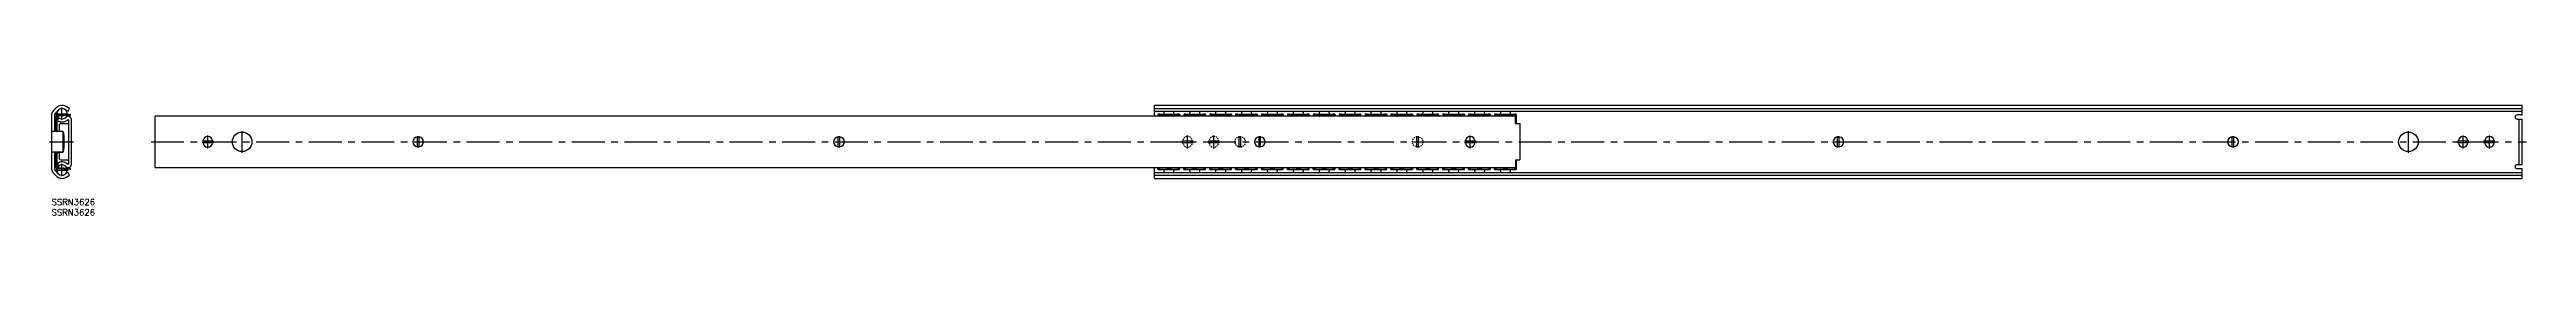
# Model space of a CAD drawing. Extents: x -1 to 1195, y -8 to 45.
import ezdxf

# ---------------------------------------------------------------- set-up
doc = ezdxf.new("R2010")
doc.units = 0
doc.header["$LTSCALE"] = 0.5
doc.linetypes.add('CENTER', pattern=[50.8, 31.75, -6.35, 6.35, -6.35])
doc.linetypes.add('DASHED', pattern=[2, 1, -1])
for name, color, linetype in [('MSM_CENTER', 1, 'CENTER'), ('MSM_CONTINUOUS', 7, 'CONTINUOUS'), ('MSM_DASHED', 4, 'DASHED'), ('MSM_PART_NUMBER', 7, 'CONTINUOUS')]:
    doc.layers.add(name, color=color, linetype=linetype)
doc.styles.get("Standard").update_dxf_attribs({"font": 'txt.shx', "height": 3, "bigfont": 'bigfont.shx'})

# ---------------------------------------------------------------- blocks, each defined once
blk = doc.blocks.new('*U32')
at = {"layer": 'MSM_PART_NUMBER'}
blk.add_text('SSRN3626', height=3, dxfattribs=at).set_placement((0, -3))
blk = doc.blocks.new('*U33')
at = {"layer": 'MSM_PART_NUMBER'}
blk.add_text('SSRN3626', height=3, dxfattribs=at).set_placement((0, -8))

msp = doc.modelspace()

# ---------------------------------------------------------------- linework, layer by layer
at = {"layer": 'MSM_CENTER'}
for p, q in [((2, 41.3), (8, 41.3)), ((5, 38.3), (5, 44.3)), ((-1, 27.7), (10.6, 27.7)), ((48, 27.7), (1195, 27.7)), ((72.7, 28.1), (78.2, 28.1)), ((72.7, 27.3), (78.2, 27.3)), ((75.4, 24.5), (75.4, 30.8)), ((92, 22.4), (92, 32.9)), ((176.6, 24.9), (176.6, 30.4)), ((177.4, 24.9), (177.4, 30.4)), ((379.8, 24.9), (379.8, 30.4)), ((380.6, 24.9), (380.6, 30.4)), ((545.8, 28.1), (551.2, 28.1)), ((545.8, 27.3), (551.2, 27.3)), ((548.5, 24.5), (548.5, 30.8)), ((558.5, 28.1), (564, 28.1)), ((558.5, 27.3), (564, 27.3)), ((561.2, 24.5), (561.2, 30.8)), ((573.5, 24.9), (573.5, 30.4)), ((574.3, 24.9), (574.3, 30.4)), ((583, 24.9), (583, 30.4)), ((583.8, 24.9), (583.8, 30.4)), ((659.2, 24.9), (659.2, 30.4)), ((660, 24.9), (660, 30.4)), ((682.2, 28.1), (687.8, 28.1)), ((682.2, 27.3), (687.8, 27.3)), ((685, 24.5), (685, 30.8)), ((862.4, 24.9), (862.4, 30.4)), ((863.2, 24.9), (863.2, 30.4)), ((1052.9, 24.9), (1052.9, 30.4)), ((1053.7, 24.9), (1053.7, 30.4)), ((1138, 22.4), (1138, 32.9)), ((1161.7, 28.1), (1167.2, 28.1)), ((1161.7, 27.3), (1167.2, 27.3)), ((1164.4, 24.5), (1164.4, 30.8)), ((1174.3, 28.1), (1179.8, 28.1)), ((1174.3, 27.3), (1179.8, 27.3)), ((1177.1, 24.5), (1177.1, 30.8)), ((2, 14), (8, 14)), ((5, 11), (5, 17))]:
    msp.add_line(p, q, dxfattribs=at)
at = {"layer": 'MSM_CONTINUOUS'}
for p, q in [((0, 40.9), (0, 14.4)), ((2.2, 44.1), (0.7, 42.7)), ((1.5, 32.7), (1.5, 40.9)), ((2, 38.7), (1.5, 38.7)), ((1.8, 41.6), (3.2, 43.1)), ((2, 39.9), (2, 33.3)), ((2.6, 39.9), (2.6, 33.3)), ((3.5, 39.3), (2.6, 38.1)), ((2.6, 38.7), (3, 38.7)), ((2.8, 40.7), (9, 41.1)), ((9, 40.5), (2.8, 40.1)), ((4.5, 36.5), (8.1, 36.5)), ((6.2, 43.5), (8, 42.5)), ((8.7, 43.8), (7, 44.8)), ((8, 42.5), (8.7, 43.8)), ((8.1, 38.5), (8.1, 16.8)), ((9, 41.1), (9, 40.5)), ((9.6, 16.8), (9.6, 38.5)), ((706.9, 40.1), (50, 40.1)), ((50, 15.2), (50, 40.1)), ((1193, 45.3), (532.6, 45.3)), ((532.6, 40.1), (532.6, 45.3)), ((532.6, 43.8), (1193, 43.8)), ((532.6, 42.5), (1193, 42.5)), ((534.2, 41), (534.2, 40.1)), ((535.2, 41.1), (543.7, 41.1)), ((535.2, 40.5), (543.7, 40.5)), ((544.7, 41), (544.7, 40.1)), ((546.7, 41), (546.7, 40.1)), ((547.7, 41.1), (556.2, 41.1)), ((547.7, 40.5), (556.2, 40.5)), ((557.2, 41), (557.2, 40.1)), ((559.2, 41), (559.2, 40.1)), ((560.2, 41.1), (568.7, 41.1)), ((560.2, 40.5), (568.7, 40.5)), ((569.7, 41), (569.7, 40.1)), ((571.7, 41), (571.7, 40.1)), ((572.7, 41.1), (581.2, 41.1)), ((572.7, 40.5), (581.2, 40.5)), ((582.2, 41), (582.2, 40.1)), ((584.2, 41), (584.2, 40.1)), ((585.2, 41.1), (593.7, 41.1)), ((585.2, 40.5), (593.7, 40.5)), ((594.7, 41), (594.7, 40.1)), ((596.7, 41), (596.7, 40.1)), ((597.7, 41.1), (606.2, 41.1)), ((597.7, 40.5), (606.2, 40.5)), ((607.2, 41), (607.2, 40.1)), ((609.2, 41), (609.2, 40.1)), ((610.2, 41.1), (618.7, 41.1)), ((610.2, 40.5), (618.7, 40.5)), ((619.7, 41), (619.7, 40.1)), ((621.7, 41), (621.7, 40.1)), ((622.7, 41.1), (631.2, 41.1)), ((622.7, 40.5), (631.2, 40.5)), ((632.2, 41), (632.2, 40.1)), ((634.2, 41), (634.2, 40.1)), ((635.2, 41.1), (643.7, 41.1)), ((635.2, 40.5), (643.7, 40.5)), ((644.7, 41), (644.7, 40.1)), ((646.7, 41), (646.7, 40.1)), ((647.7, 41.1), (656.2, 41.1)), ((647.7, 40.5), (656.2, 40.5)), ((657.2, 41), (657.2, 40.1)), ((659.2, 41), (659.2, 40.1)), ((660.2, 41.1), (668.7, 41.1)), ((660.2, 40.5), (668.7, 40.5)), ((669.7, 41), (669.7, 40.1)), ((671.7, 41), (671.7, 40.1)), ((672.7, 41.1), (681.2, 41.1)), ((672.7, 40.5), (681.2, 40.5)), ((682.2, 41), (682.2, 40.1)), ((684.2, 41), (684.2, 40.1)), ((685.2, 41.1), (693.7, 41.1)), ((685.2, 40.5), (693.7, 40.5)), ((694.7, 41), (694.7, 40.1)), ((696.7, 41), (696.7, 40.1)), ((697.7, 41.1), (706.2, 41.1)), ((697.7, 40.5), (706.2, 40.5)), ((706.9, 36.5), (706.9, 40.1)), ((706.9, 36.5), (708.9, 36.5)), ((707.2, 41), (707.2, 36.5)), ((708.9, 36.5), (708.9, 18.9)), ((1192.5, 40.7), (1190.5, 40.7)), ((1190.5, 38.7), (1193, 38.7)), ((1191.5, 16.7), (1191.5, 38.7)), ((1193, 41.2), (1193, 45.3)), ((1193, 16.7), (1193, 38.7)), ((5.5, 32.7), (0, 32.7)), ((2.8, 33.1), (5.1, 32.8)), ((3.6, 35.8), (3.6, 33)), ((5.5, 32.7), (5.5, 22.7)), ((5.8, 32), (5.8, 23.3)), ((6, 24.6), (6, 30.7)), ((73.2, 28.1), (73.2, 27.3)), ((77.7, 27.3), (77.7, 28.1)), ((177.4, 29.9), (176.6, 29.9)), ((176.6, 25.4), (177.4, 25.4)), ((380.6, 29.9), (379.8, 29.9)), ((379.8, 25.4), (380.6, 25.4)), ((583.8, 29.9), (583, 29.9)), ((583, 25.4), (583.8, 25.4)), ((682.8, 28.1), (682.8, 27.3)), ((687.2, 27.3), (687.2, 28.1)), ((863.2, 29.9), (862.4, 29.9)), ((862.4, 25.4), (863.2, 25.4)), ((1053.7, 29.9), (1052.9, 29.9)), ((1052.9, 25.4), (1053.7, 25.4)), ((1162.2, 28.1), (1162.2, 27.3)), ((1166.7, 27.3), (1166.7, 28.1)), ((1174.8, 28.1), (1174.8, 27.3)), ((1179.3, 27.3), (1179.3, 28.1)), ((5.5, 22.7), (0, 22.7)), ((0.7, 12.6), (2.2, 11.2)), ((1.5, 14.4), (1.5, 22.7)), ((2, 16.7), (1.5, 16.7)), ((3.2, 12.2), (1.8, 13.7)), ((2, 22), (2, 15.4)), ((2.6, 22), (2.6, 15.4)), ((2.6, 17.2), (3.5, 16)), ((2.6, 16.7), (3, 16.7)), ((5.1, 22.5), (2.8, 22.2)), ((2.8, 15.2), (9, 14.9)), ((9, 14.3), (2.8, 14.6)), ((3.6, 22.3), (3.6, 19.5)), ((4.5, 18.9), (8.1, 18.9)), ((8, 12.8), (6.2, 11.8)), ((8.7, 11.5), (8, 12.8)), ((9, 14.9), (9, 14.3)), ((50, 15.2), (706.9, 15.2)), ((532.6, 10), (532.6, 15.2)), ((532.6, 12.8), (1193, 12.8)), ((534.2, 14.3), (534.2, 15.2)), ((543.7, 14.9), (535.2, 14.9)), ((535.2, 14.3), (543.7, 14.3)), ((544.7, 14.3), (544.7, 15.2)), ((546.7, 14.3), (546.7, 15.2)), ((556.2, 14.9), (547.7, 14.9)), ((547.7, 14.3), (556.2, 14.3)), ((557.2, 14.3), (557.2, 15.2)), ((559.2, 14.3), (559.2, 15.2)), ((568.7, 14.9), (560.2, 14.9)), ((560.2, 14.3), (568.7, 14.3)), ((569.7, 14.3), (569.7, 15.2)), ((571.7, 14.3), (571.7, 15.2)), ((581.2, 14.9), (572.7, 14.9)), ((572.7, 14.3), (581.2, 14.3)), ((582.2, 14.3), (582.2, 15.2)), ((584.2, 14.3), (584.2, 15.2)), ((593.7, 14.9), (585.2, 14.9)), ((585.2, 14.3), (593.7, 14.3)), ((594.7, 14.3), (594.7, 15.2)), ((596.7, 14.3), (596.7, 15.2)), ((606.2, 14.9), (597.7, 14.9)), ((597.7, 14.3), (606.2, 14.3)), ((607.2, 14.3), (607.2, 15.2)), ((609.2, 14.3), (609.2, 15.2)), ((618.7, 14.9), (610.2, 14.9)), ((610.2, 14.3), (618.7, 14.3)), ((619.7, 14.3), (619.7, 15.2)), ((621.7, 14.3), (621.7, 15.2)), ((631.2, 14.9), (622.7, 14.9)), ((622.7, 14.3), (631.2, 14.3)), ((632.2, 14.3), (632.2, 15.2)), ((634.2, 14.3), (634.2, 15.2)), ((643.7, 14.9), (635.2, 14.9)), ((635.2, 14.3), (643.7, 14.3)), ((644.7, 14.3), (644.7, 15.2)), ((646.7, 14.3), (646.7, 15.2)), ((656.2, 14.9), (647.7, 14.9)), ((647.7, 14.3), (656.2, 14.3)), ((657.2, 14.3), (657.2, 15.2)), ((659.2, 14.3), (659.2, 15.2)), ((668.7, 14.9), (660.2, 14.9)), ((660.2, 14.3), (668.7, 14.3)), ((669.7, 14.3), (669.7, 15.2)), ((671.7, 14.3), (671.7, 15.2)), ((681.2, 14.9), (672.7, 14.9)), ((672.7, 14.3), (681.2, 14.3)), ((682.2, 14.3), (682.2, 15.2)), ((684.2, 14.3), (684.2, 15.2)), ((693.7, 14.9), (685.2, 14.9)), ((685.2, 14.3), (693.7, 14.3)), ((694.7, 14.3), (694.7, 15.2)), ((696.7, 14.3), (696.7, 15.2)), ((706.2, 14.9), (697.7, 14.9)), ((697.7, 14.3), (706.2, 14.3)), ((706.9, 18.9), (708.9, 18.9)), ((706.9, 18.9), (706.9, 15.2)), ((707.2, 18.9), (707.2, 14.3)), ((1190.5, 16.7), (1193, 16.7)), ((1190.5, 14.7), (1192.5, 14.7)), ((1193, 10), (1193, 14.2)), ((7, 10.5), (8.7, 11.5)), ((532.6, 11.5), (1193, 11.5)), ((532.6, 10), (1193, 10))]:
    msp.add_line(p, q, dxfattribs=at)
for centre in [(92, 27.7), (1138, 27.7)]:
    msp.add_circle(centre, 4.75, dxfattribs=at)
for centre, radius, start, end in [((2.5, 40.9), 2.5, 134.9682, 180), ((2.5, 40.9), 1, 134.9682, 180), ((2.8, 39.9), 0.8, 92.9849, 180), ((5, 41.3), 4, 60.5802, 134.9682), ((5, 41.3), 2.5, 352.4298, 194.0448), ((2.8, 39.9), 0.2, 92.9849, 180), ((5, 41.3), 4, 233.3181, 317.2912), ((5, 41.3), 2.5, 208.0204, 315.89), ((5, 41.3), 2.5, 60.5802, 134.9682), ((4.5, 35.5), 1, 90, 161.8051), ((8, 38.5), 1.57, 0, 139.0052), ((5, 41.3), 2.5, 318.2932, 337.9494), ((8, 38.5), 0.07, 0, 125.609), ((535.1, 32.4), 8.66, 89.2441, 95.7665), ((534.2, 41), 0.0277, 102.1538, 139.4357), ((535.1, 31.8), 8.66, 89.2441, 95.7665), ((534.2, 40.4), 0.0277, 102.1538, 139.4357), ((539.5, 41.3), 2.5, 151.35, 185.7392), ((539.5, 19.1), 21.3, 83.8916, 96.1084), ((539.5, 41.3), 2.5, 205.0719, 208.6854), ((539.5, 41.3), 2.5, 354.2608, 28.65), ((539.5, 41.3), 2.5, 331.3146, 334.9281), ((543.8, 32.4), 8.66, 84.2335, 90.7559), ((543.8, 31.8), 8.66, 84.2335, 90.7559), ((544.7, 41), 0.0277, 40.5643, 77.8462), ((544.7, 40.4), 0.0277, 40.5643, 77.8462), ((547.6, 32.4), 8.66, 89.2441, 95.7665), ((546.7, 41), 0.0277, 102.1538, 139.4357), ((547.6, 31.8), 8.66, 89.2441, 95.7665), ((546.7, 40.4), 0.0277, 102.1538, 139.4357), ((552, 41.3), 2.5, 151.35, 185.7392), ((552, 19.1), 21.3, 83.8916, 96.1084), ((552, 41.3), 2.5, 205.0719, 208.6854), ((552, 41.3), 2.5, 354.2608, 28.65), ((552, 41.3), 2.5, 331.3146, 334.9281), ((556.3, 32.4), 8.66, 84.2335, 90.7559), ((556.3, 31.8), 8.66, 84.2335, 90.7559), ((557.2, 41), 0.0277, 40.5643, 77.8462), ((557.2, 40.4), 0.0277, 40.5643, 77.8462), ((560.1, 32.4), 8.66, 89.2441, 95.7665), ((559.2, 41), 0.0277, 102.1538, 139.4357), ((560.1, 31.8), 8.66, 89.2441, 95.7665), ((559.2, 40.4), 0.0277, 102.1538, 139.4357), ((564.5, 41.3), 2.5, 151.35, 185.7392), ((564.5, 19.1), 21.3, 83.8916, 96.1084), ((564.5, 41.3), 2.5, 205.0719, 208.6854), ((564.5, 41.3), 2.5, 354.2608, 28.65), ((564.5, 41.3), 2.5, 331.3146, 334.9281), ((568.8, 32.4), 8.66, 84.2335, 90.7559), ((568.8, 31.8), 8.66, 84.2335, 90.7559), ((569.7, 41), 0.0277, 40.5643, 77.8462), ((569.7, 40.4), 0.0277, 40.5643, 77.8462), ((572.6, 32.4), 8.66, 89.2441, 95.7665), ((571.7, 41), 0.0277, 102.1538, 139.4357), ((572.6, 31.8), 8.66, 89.2441, 95.7665), ((571.7, 40.4), 0.0277, 102.1538, 139.4357), ((577, 41.3), 2.5, 151.35, 185.7392), ((577, 19.1), 21.3, 83.8916, 96.1084), ((577, 41.3), 2.5, 205.0719, 208.6854), ((577, 41.3), 2.5, 354.2608, 28.65), ((577, 41.3), 2.5, 331.3146, 334.9281), ((581.3, 32.4), 8.66, 84.2335, 90.7559), ((581.3, 31.8), 8.66, 84.2335, 90.7559), ((582.2, 41), 0.0277, 40.5643, 77.8462), ((582.2, 40.4), 0.0277, 40.5643, 77.8462), ((585.1, 32.4), 8.66, 89.2441, 95.7665), ((584.2, 41), 0.0277, 102.1538, 139.4357), ((584.2, 41), 0.0277, 102.1538, 139.4357), ((585.1, 31.8), 8.66, 89.2441, 95.7665), ((584.2, 40.4), 0.0277, 102.1538, 139.4357), ((584.2, 40.4), 0.0277, 102.1538, 139.4357), ((589.5, 41.3), 2.5, 151.35, 185.7392), ((589.5, 19.1), 21.3, 83.8916, 96.1084), ((589.5, 41.3), 2.5, 205.0719, 208.6854), ((589.5, 41.3), 2.5, 354.2608, 28.65), ((589.5, 41.3), 2.5, 331.3146, 334.9281), ((593.8, 32.4), 8.66, 84.2335, 90.7559), ((593.8, 31.8), 8.66, 84.2335, 90.7559), ((594.7, 41), 0.0277, 40.5643, 77.8462), ((594.7, 40.4), 0.0277, 40.5643, 77.8462), ((597.6, 32.4), 8.66, 89.2441, 95.7665), ((596.7, 41), 0.0277, 102.1538, 139.4357), ((597.6, 31.8), 8.66, 89.2441, 95.7665), ((596.7, 40.4), 0.0277, 102.1538, 139.4357), ((602, 41.3), 2.5, 151.35, 185.7392), ((602, 19.1), 21.3, 83.8916, 96.1084), ((602, 41.3), 2.5, 205.0719, 208.6854), ((602, 41.3), 2.5, 354.2608, 28.65), ((602, 41.3), 2.5, 331.3146, 334.9281), ((606.3, 32.4), 8.66, 84.2335, 90.7559), ((606.3, 31.8), 8.66, 84.2335, 90.7559), ((607.2, 41), 0.0277, 40.5643, 77.8462), ((607.2, 40.4), 0.0277, 40.5643, 77.8462), ((610.1, 32.4), 8.66, 89.2441, 95.7665), ((609.2, 41), 0.0277, 102.1538, 139.4357), ((610.1, 31.8), 8.66, 89.2441, 95.7665), ((609.2, 40.4), 0.0277, 102.1538, 139.4357), ((614.5, 41.3), 2.5, 151.35, 185.7392), ((614.5, 19.1), 21.3, 83.8916, 96.1084), ((614.5, 41.3), 2.5, 205.0719, 208.6854), ((614.5, 41.3), 2.5, 354.2608, 28.65), ((614.5, 41.3), 2.5, 331.3146, 334.9281), ((618.8, 32.4), 8.66, 84.2335, 90.7559), ((618.8, 31.8), 8.66, 84.2335, 90.7559), ((619.7, 41), 0.0277, 40.5643, 77.8462), ((619.7, 40.4), 0.0277, 40.5643, 77.8462), ((622.6, 32.4), 8.66, 89.2441, 95.7665), ((621.7, 41), 0.0277, 102.1538, 139.4357), ((622.6, 31.8), 8.66, 89.2441, 95.7665), ((621.7, 40.4), 0.0277, 102.1538, 139.4357), ((627, 41.3), 2.5, 151.35, 185.7392), ((627, 19.1), 21.3, 83.8916, 96.1084), ((627, 41.3), 2.5, 205.0719, 208.6854), ((627, 41.3), 2.5, 354.2608, 28.65), ((627, 41.3), 2.5, 331.3146, 334.9281), ((631.3, 32.4), 8.66, 84.2335, 90.7559), ((631.3, 31.8), 8.66, 84.2335, 90.7559), ((632.2, 41), 0.0277, 40.5643, 77.8462), ((632.2, 40.4), 0.0277, 40.5643, 77.8462), ((635.1, 32.4), 8.66, 89.2441, 95.7665), ((634.2, 41), 0.0277, 102.1538, 139.4357), ((634.2, 41), 0.0277, 102.1538, 139.4357), ((635.1, 31.8), 8.66, 89.2441, 95.7665), ((634.2, 40.4), 0.0277, 102.1538, 139.4357), ((634.2, 40.4), 0.0277, 102.1538, 139.4357), ((639.5, 41.3), 2.5, 151.35, 185.7392), ((639.5, 19.1), 21.3, 83.8916, 96.1084), ((639.5, 41.3), 2.5, 205.0719, 208.6854), ((639.5, 41.3), 2.5, 354.2608, 28.65), ((639.5, 41.3), 2.5, 331.3146, 334.9281), ((643.8, 32.4), 8.66, 84.2335, 90.7559), ((643.8, 31.8), 8.66, 84.2335, 90.7559), ((644.7, 41), 0.0277, 40.5643, 77.8462), ((644.7, 40.4), 0.0277, 40.5643, 77.8462), ((647.6, 32.4), 8.66, 89.2441, 95.7665), ((646.7, 41), 0.0277, 102.1538, 139.4357), ((647.6, 31.8), 8.66, 89.2441, 95.7665), ((646.7, 40.4), 0.0277, 102.1538, 139.4357), ((652, 41.3), 2.5, 151.35, 185.7392), ((652, 19.1), 21.3, 83.8916, 96.1084), ((652, 41.3), 2.5, 205.0719, 208.6854), ((652, 41.3), 2.5, 354.2608, 28.65), ((652, 41.3), 2.5, 331.3146, 334.9281), ((656.3, 32.4), 8.66, 84.2335, 90.7559), ((656.3, 31.8), 8.66, 84.2335, 90.7559), ((657.2, 41), 0.0277, 40.5643, 77.8462), ((657.2, 40.4), 0.0277, 40.5643, 77.8462), ((660.1, 32.4), 8.66, 89.2441, 95.7665), ((659.2, 41), 0.0277, 102.1538, 139.4357), ((660.1, 31.8), 8.66, 89.2441, 95.7665), ((659.2, 40.4), 0.0277, 102.1538, 139.4357), ((664.5, 41.3), 2.5, 151.35, 185.7392), ((664.5, 19.1), 21.3, 83.8916, 96.1084), ((664.5, 41.3), 2.5, 205.0719, 208.6854), ((664.5, 41.3), 2.5, 354.2608, 28.65), ((664.5, 41.3), 2.5, 331.3146, 334.9281), ((668.8, 32.4), 8.66, 84.2335, 90.7559), ((668.8, 31.8), 8.66, 84.2335, 90.7559), ((669.7, 41), 0.0277, 40.5643, 77.8462), ((669.7, 40.4), 0.0277, 40.5643, 77.8462), ((672.6, 32.4), 8.66, 89.2441, 95.7665), ((671.7, 41), 0.0277, 102.1538, 139.4357), ((672.6, 31.8), 8.66, 89.2441, 95.7665), ((671.7, 40.4), 0.0277, 102.1538, 139.4357), ((677, 41.3), 2.5, 151.35, 185.7392), ((677, 19.1), 21.3, 83.8916, 96.1084), ((677, 41.3), 2.5, 205.0719, 208.6854), ((677, 41.3), 2.5, 354.2608, 28.65), ((677, 41.3), 2.5, 331.3146, 334.9281), ((681.3, 32.4), 8.66, 84.2335, 90.7559), ((681.3, 31.8), 8.66, 84.2335, 90.7559), ((682.2, 41), 0.0277, 40.5643, 77.8462), ((682.2, 40.4), 0.0277, 40.5643, 77.8462), ((685.1, 32.4), 8.66, 89.2441, 95.7665), ((684.2, 41), 0.0277, 102.1538, 139.4357), ((685.1, 31.8), 8.66, 89.2441, 95.7665), ((684.2, 40.4), 0.0277, 102.1538, 139.4357), ((689.5, 41.3), 2.5, 151.35, 185.7392), ((689.5, 19.1), 21.3, 83.8916, 96.1084), ((689.5, 41.3), 2.5, 205.0719, 208.6854), ((689.5, 41.3), 2.5, 354.2608, 28.65), ((689.5, 41.3), 2.5, 331.3146, 334.9281), ((693.8, 32.4), 8.66, 84.2335, 90.7559), ((693.8, 31.8), 8.66, 84.2335, 90.7559), ((694.7, 41), 0.0277, 40.5643, 77.8462), ((694.7, 40.4), 0.0277, 40.5643, 77.8462), ((697.6, 32.4), 8.66, 89.2441, 95.7665), ((696.7, 41), 0.0277, 102.1538, 139.4357), ((697.6, 31.8), 8.66, 89.2441, 95.7665), ((696.7, 40.4), 0.0277, 102.1538, 139.4357), ((702, 41.3), 2.5, 151.35, 185.7392), ((702, 19.1), 21.3, 83.8916, 96.1084), ((702, 41.3), 2.5, 205.0719, 208.6854), ((702, 41.3), 2.5, 354.2608, 28.65), ((702, 41.3), 2.5, 331.3146, 334.9281), ((706.3, 32.4), 8.66, 84.2335, 90.7559), ((706.3, 31.8), 8.66, 84.2335, 90.7559), ((707.2, 41), 0.0277, 40.5643, 77.8462), ((707.2, 40.4), 0.0277, 40.5643, 77.8462), ((1190.5, 39.7), 1, 90, 270), ((1192.5, 41.2), 0.5, 270, 360), ((2.8, 33.3), 0.8, 180, 237.0316), ((2.8, 33.3), 0.2, 180, 261.1193), ((5, 32), 0.8, 58.8575, 81.1193), ((5, 32), 0.8, 0, 51.3178), ((5.5, 30.7), 0.5, 360, 53.1301), ((5.5, 24.6), 0.5, 306.8699, 0), ((75.4, 28.1), 2.25, 0, 180), ((75.4, 27.3), 2.25, 180, 360), ((176.6, 27.7), 2.25, 90, 270), ((177.4, 27.7), 2.25, 270, 90), ((379.8, 27.7), 2.25, 90, 270), ((380.6, 27.7), 2.25, 270, 90), ((583, 27.7), 2.25, 90, 270), ((583.8, 27.7), 2.25, 270, 90), ((685, 28.1), 2.25, 0, 180), ((685, 27.3), 2.25, 180, 0), ((862.4, 27.7), 2.25, 90, 270), ((863.2, 27.7), 2.25, 270, 90), ((1052.9, 27.7), 2.25, 90, 270), ((1053.7, 27.7), 2.25, 270, 90), ((1164.4, 28.1), 2.25, 0, 180), ((1164.4, 27.3), 2.25, 180, 0), ((1177.1, 28.1), 2.25, 0, 180), ((1177.1, 27.3), 2.25, 180, 0), ((2.5, 14.4), 2.5, 180, 225.0318), ((2.5, 14.4), 1, 180, 225.0318), ((2.8, 22), 0.8, 122.9684, 180), ((2.8, 15.4), 0.8, 180, 267.0151), ((5, 14), 2.5, 165.9551, 7.5702), ((2.8, 22), 0.2, 98.8807, 180), ((5, 14), 4, 42.7088, 126.6819), ((2.8, 15.4), 0.2, 180, 267.0151), ((5, 14), 2.5, 44.11, 151.9796), ((5, 14), 2.5, 225.0318, 299.4198), ((4.5, 19.9), 1, 198.1949, 270), ((5, 23.3), 0.8, 278.8807, 301.1425), ((5, 23.3), 0.8, 308.6822, 360), ((8, 16.8), 1.57, 220.9948, 0), ((5, 14), 2.5, 22.0506, 41.7068), ((8, 16.8), 0.07, 234.391, 360), ((534.2, 14.9), 0.0277, 220.5643, 257.8462), ((535.1, 23.5), 8.66, 264.2335, 270.7559), ((534.2, 14.3), 0.0277, 220.5643, 257.8462), ((535.1, 22.9), 8.66, 264.2335, 270.7559), ((539.5, 14), 2.5, 174.2608, 208.65), ((539.5, 14), 2.5, 151.3146, 154.9281), ((539.5, 36.2), 21.3, 263.8916, 276.1084), ((539.5, 14), 2.5, 25.0719, 28.6854), ((539.5, 14), 2.5, 331.35, 5.7392), ((543.8, 23.5), 8.66, 269.2441, 275.7665), ((543.8, 22.9), 8.66, 269.2441, 275.7665), ((544.7, 14.9), 0.0277, 282.1538, 319.4357), ((544.7, 14.3), 0.0277, 282.1538, 319.4357), ((546.7, 14.9), 0.0277, 220.5643, 257.8462), ((547.6, 23.5), 8.66, 264.2335, 270.7559), ((546.7, 14.3), 0.0277, 220.5643, 257.8462), ((547.6, 22.9), 8.66, 264.2335, 270.7559), ((552, 14), 2.5, 174.2608, 208.65), ((552, 14), 2.5, 151.3146, 154.9281), ((552, 36.2), 21.3, 263.8916, 276.1084), ((552, 14), 2.5, 25.0719, 28.6854), ((552, 14), 2.5, 331.35, 5.7392), ((556.3, 23.5), 8.66, 269.2441, 275.7665), ((556.3, 22.9), 8.66, 269.2441, 275.7665), ((557.2, 14.9), 0.0277, 282.1538, 319.4357), ((557.2, 14.3), 0.0277, 282.1538, 319.4357), ((559.2, 14.9), 0.0277, 220.5643, 257.8462), ((560.1, 23.5), 8.66, 264.2335, 270.7559), ((559.2, 14.3), 0.0277, 220.5643, 257.8462), ((560.1, 22.9), 8.66, 264.2335, 270.7559), ((564.5, 14), 2.5, 174.2608, 208.65), ((564.5, 14), 2.5, 151.3146, 154.9281), ((564.5, 36.2), 21.3, 263.8916, 276.1084), ((564.5, 14), 2.5, 25.0719, 28.6854), ((564.5, 14), 2.5, 331.35, 5.7392), ((568.8, 23.5), 8.66, 269.2441, 275.7665), ((568.8, 22.9), 8.66, 269.2441, 275.7665), ((569.7, 14.9), 0.0277, 282.1538, 319.4357), ((569.7, 14.3), 0.0277, 282.1538, 319.4357), ((571.7, 14.9), 0.0277, 220.5643, 257.8462), ((572.6, 23.5), 8.66, 264.2335, 270.7559), ((571.7, 14.3), 0.0277, 220.5643, 257.8462), ((572.6, 22.9), 8.66, 264.2335, 270.7559), ((577, 14), 2.5, 174.2608, 208.65), ((577, 14), 2.5, 151.3146, 154.9281), ((577, 36.2), 21.3, 263.8916, 276.1084), ((577, 14), 2.5, 25.0719, 28.6854), ((577, 14), 2.5, 331.35, 5.7392), ((581.3, 23.5), 8.66, 269.2441, 275.7665), ((581.3, 22.9), 8.66, 269.2441, 275.7665), ((582.2, 14.9), 0.0277, 282.1538, 319.4357), ((582.2, 14.3), 0.0277, 282.1538, 319.4357), ((584.2, 14.9), 0.0277, 220.5643, 257.8462), ((585.1, 23.5), 8.66, 264.2335, 270.7559), ((584.2, 14.9), 0.0277, 220.5643, 257.8462), ((584.2, 14.3), 0.0277, 220.5643, 257.8462), ((585.1, 22.9), 8.66, 264.2335, 270.7559), ((584.2, 14.3), 0.0277, 220.5643, 257.8462), ((589.5, 14), 2.5, 174.2608, 208.65), ((589.5, 14), 2.5, 151.3146, 154.9281), ((589.5, 36.2), 21.3, 263.8916, 276.1084), ((589.5, 14), 2.5, 25.0719, 28.6854), ((589.5, 14), 2.5, 331.35, 5.7392), ((593.8, 23.5), 8.66, 269.2441, 275.7665), ((593.8, 22.9), 8.66, 269.2441, 275.7665), ((594.7, 14.9), 0.0277, 282.1538, 319.4357), ((594.7, 14.3), 0.0277, 282.1538, 319.4357), ((596.7, 14.9), 0.0277, 220.5643, 257.8462), ((597.6, 23.5), 8.66, 264.2335, 270.7559), ((596.7, 14.3), 0.0277, 220.5643, 257.8462), ((597.6, 22.9), 8.66, 264.2335, 270.7559), ((602, 14), 2.5, 174.2608, 208.65), ((602, 14), 2.5, 151.3146, 154.9281), ((602, 36.2), 21.3, 263.8916, 276.1084), ((602, 14), 2.5, 25.0719, 28.6854), ((602, 14), 2.5, 331.35, 5.7392), ((606.3, 23.5), 8.66, 269.2441, 275.7665), ((606.3, 22.9), 8.66, 269.2441, 275.7665), ((607.2, 14.9), 0.0277, 282.1538, 319.4357), ((607.2, 14.3), 0.0277, 282.1538, 319.4357), ((609.2, 14.9), 0.0277, 220.5643, 257.8462), ((610.1, 23.5), 8.66, 264.2335, 270.7559), ((609.2, 14.3), 0.0277, 220.5643, 257.8462), ((610.1, 22.9), 8.66, 264.2335, 270.7559), ((614.5, 14), 2.5, 174.2608, 208.65), ((614.5, 14), 2.5, 151.3146, 154.9281), ((614.5, 36.2), 21.3, 263.8916, 276.1084), ((614.5, 14), 2.5, 25.0719, 28.6854), ((614.5, 14), 2.5, 331.35, 5.7392), ((618.8, 23.5), 8.66, 269.2441, 275.7665), ((618.8, 22.9), 8.66, 269.2441, 275.7665), ((619.7, 14.9), 0.0277, 282.1538, 319.4357), ((619.7, 14.3), 0.0277, 282.1538, 319.4357), ((621.7, 14.9), 0.0277, 220.5643, 257.8462), ((622.6, 23.5), 8.66, 264.2335, 270.7559), ((621.7, 14.3), 0.0277, 220.5643, 257.8462), ((622.6, 22.9), 8.66, 264.2335, 270.7559), ((627, 14), 2.5, 174.2608, 208.65), ((627, 14), 2.5, 151.3146, 154.9281), ((627, 36.2), 21.3, 263.8916, 276.1084), ((627, 14), 2.5, 25.0719, 28.6854), ((627, 14), 2.5, 331.35, 5.7392), ((631.3, 23.5), 8.66, 269.2441, 275.7665), ((631.3, 22.9), 8.66, 269.2441, 275.7665), ((632.2, 14.9), 0.0277, 282.1538, 319.4357), ((632.2, 14.3), 0.0277, 282.1538, 319.4357), ((634.2, 14.9), 0.0277, 220.5643, 257.8462), ((635.1, 23.5), 8.66, 264.2335, 270.7559), ((634.2, 14.9), 0.0277, 220.5643, 257.8462), ((634.2, 14.3), 0.0277, 220.5643, 257.8462), ((635.1, 22.9), 8.66, 264.2335, 270.7559), ((634.2, 14.3), 0.0277, 220.5643, 257.8462), ((639.5, 14), 2.5, 174.2608, 208.65), ((639.5, 14), 2.5, 151.3146, 154.9281), ((639.5, 36.2), 21.3, 263.8916, 276.1084), ((639.5, 14), 2.5, 25.0719, 28.6854), ((639.5, 14), 2.5, 331.35, 5.7392), ((643.8, 23.5), 8.66, 269.2441, 275.7665), ((643.8, 22.9), 8.66, 269.2441, 275.7665), ((644.7, 14.9), 0.0277, 282.1538, 319.4357), ((644.7, 14.3), 0.0277, 282.1538, 319.4357), ((646.7, 14.9), 0.0277, 220.5643, 257.8462), ((647.6, 23.5), 8.66, 264.2335, 270.7559), ((646.7, 14.3), 0.0277, 220.5643, 257.8462), ((647.6, 22.9), 8.66, 264.2335, 270.7559), ((652, 14), 2.5, 174.2608, 208.65), ((652, 14), 2.5, 151.3146, 154.9281), ((652, 36.2), 21.3, 263.8916, 276.1084), ((652, 14), 2.5, 25.0719, 28.6854), ((652, 14), 2.5, 331.35, 5.7392), ((656.3, 23.5), 8.66, 269.2441, 275.7665), ((656.3, 22.9), 8.66, 269.2441, 275.7665), ((657.2, 14.9), 0.0277, 282.1538, 319.4357), ((657.2, 14.3), 0.0277, 282.1538, 319.4357), ((659.2, 14.9), 0.0277, 220.5643, 257.8462), ((660.1, 23.5), 8.66, 264.2335, 270.7559), ((659.2, 14.3), 0.0277, 220.5643, 257.8462), ((660.1, 22.9), 8.66, 264.2335, 270.7559), ((664.5, 14), 2.5, 174.2608, 208.65), ((664.5, 14), 2.5, 151.3146, 154.9281), ((664.5, 36.2), 21.3, 263.8916, 276.1084), ((664.5, 14), 2.5, 25.0719, 28.6854), ((664.5, 14), 2.5, 331.35, 5.7392), ((668.8, 23.5), 8.66, 269.2441, 275.7665), ((668.8, 22.9), 8.66, 269.2441, 275.7665), ((669.7, 14.9), 0.0277, 282.1538, 319.4357), ((669.7, 14.3), 0.0277, 282.1538, 319.4357), ((671.7, 14.9), 0.0277, 220.5643, 257.8462), ((672.6, 23.5), 8.66, 264.2335, 270.7559), ((671.7, 14.3), 0.0277, 220.5643, 257.8462), ((672.6, 22.9), 8.66, 264.2335, 270.7559), ((677, 14), 2.5, 174.2608, 208.65), ((677, 14), 2.5, 151.3146, 154.9281), ((677, 36.2), 21.3, 263.8916, 276.1084), ((677, 14), 2.5, 25.0719, 28.6854), ((677, 14), 2.5, 331.35, 5.7392), ((681.3, 23.5), 8.66, 269.2441, 275.7665), ((681.3, 22.9), 8.66, 269.2441, 275.7665), ((682.2, 14.9), 0.0277, 282.1538, 319.4357), ((682.2, 14.3), 0.0277, 282.1538, 319.4357), ((684.2, 14.9), 0.0277, 220.5643, 257.8462), ((685.1, 23.5), 8.66, 264.2335, 270.7559), ((684.2, 14.3), 0.0277, 220.5643, 257.8462), ((685.1, 22.9), 8.66, 264.2335, 270.7559), ((689.5, 14), 2.5, 174.2608, 208.65), ((689.5, 14), 2.5, 151.3146, 154.9281), ((689.5, 36.2), 21.3, 263.8916, 276.1084), ((689.5, 14), 2.5, 25.0719, 28.6854), ((689.5, 14), 2.5, 331.35, 5.7392), ((693.8, 23.5), 8.66, 269.2441, 275.7665), ((693.8, 22.9), 8.66, 269.2441, 275.7665), ((694.7, 14.9), 0.0277, 282.1538, 319.4357), ((694.7, 14.3), 0.0277, 282.1538, 319.4357), ((696.7, 14.9), 0.0277, 220.5643, 257.8462), ((697.6, 23.5), 8.66, 264.2335, 270.7559), ((696.7, 14.3), 0.0277, 220.5643, 257.8462), ((697.6, 22.9), 8.66, 264.2335, 270.7559), ((702, 14), 2.5, 174.2608, 208.65), ((702, 14), 2.5, 151.3146, 154.9281), ((702, 36.2), 21.3, 263.8916, 276.1084), ((702, 14), 2.5, 25.0719, 28.6854), ((702, 14), 2.5, 331.35, 5.7392), ((706.3, 23.5), 8.66, 269.2441, 275.7665), ((706.3, 22.9), 8.66, 269.2441, 275.7665), ((707.2, 14.9), 0.0277, 282.1538, 319.4357), ((707.2, 14.3), 0.0277, 282.1538, 319.4357), ((1190.5, 15.7), 1, 90, 270), ((1192.5, 14.2), 0.5, 360, 90), ((5, 14), 4, 225.0318, 299.4198)]:
    msp.add_arc(centre, radius, start, end, dxfattribs=at)
at = {"layer": 'MSM_DASHED'}
for p, q in [((546.2, 28.1), (546.2, 27.3)), ((550.8, 27.3), (550.8, 28.1)), ((559, 28.1), (559, 27.3)), ((563.5, 27.3), (563.5, 28.1)), ((574.3, 29.9), (573.5, 29.9)), ((573.5, 25.4), (574.3, 25.4)), ((660, 29.9), (659.2, 29.9)), ((659.2, 25.4), (660, 25.4))]:
    msp.add_line(p, q, dxfattribs=at)
for centre, start, end in [((548.5, 28.1), 0, 180), ((548.5, 27.3), 180, 0), ((561.2, 28.1), 0, 180), ((561.2, 27.3), 180, 360), ((573.5, 27.7), 90, 270), ((574.3, 27.7), 270, 90), ((659.2, 27.7), 90, 270), ((660, 27.7), 270, 90)]:
    msp.add_arc(centre, 2.25, start, end, dxfattribs=at)

# ---------------------------------------------------------------- block references
at = {"layer": 'MSM_CONTINUOUS'}
for name in ['*U32', '*U33']:
    msp.add_blockref(name, (0, 0), dxfattribs=at)

doc.saveas('drawing.dxf')
